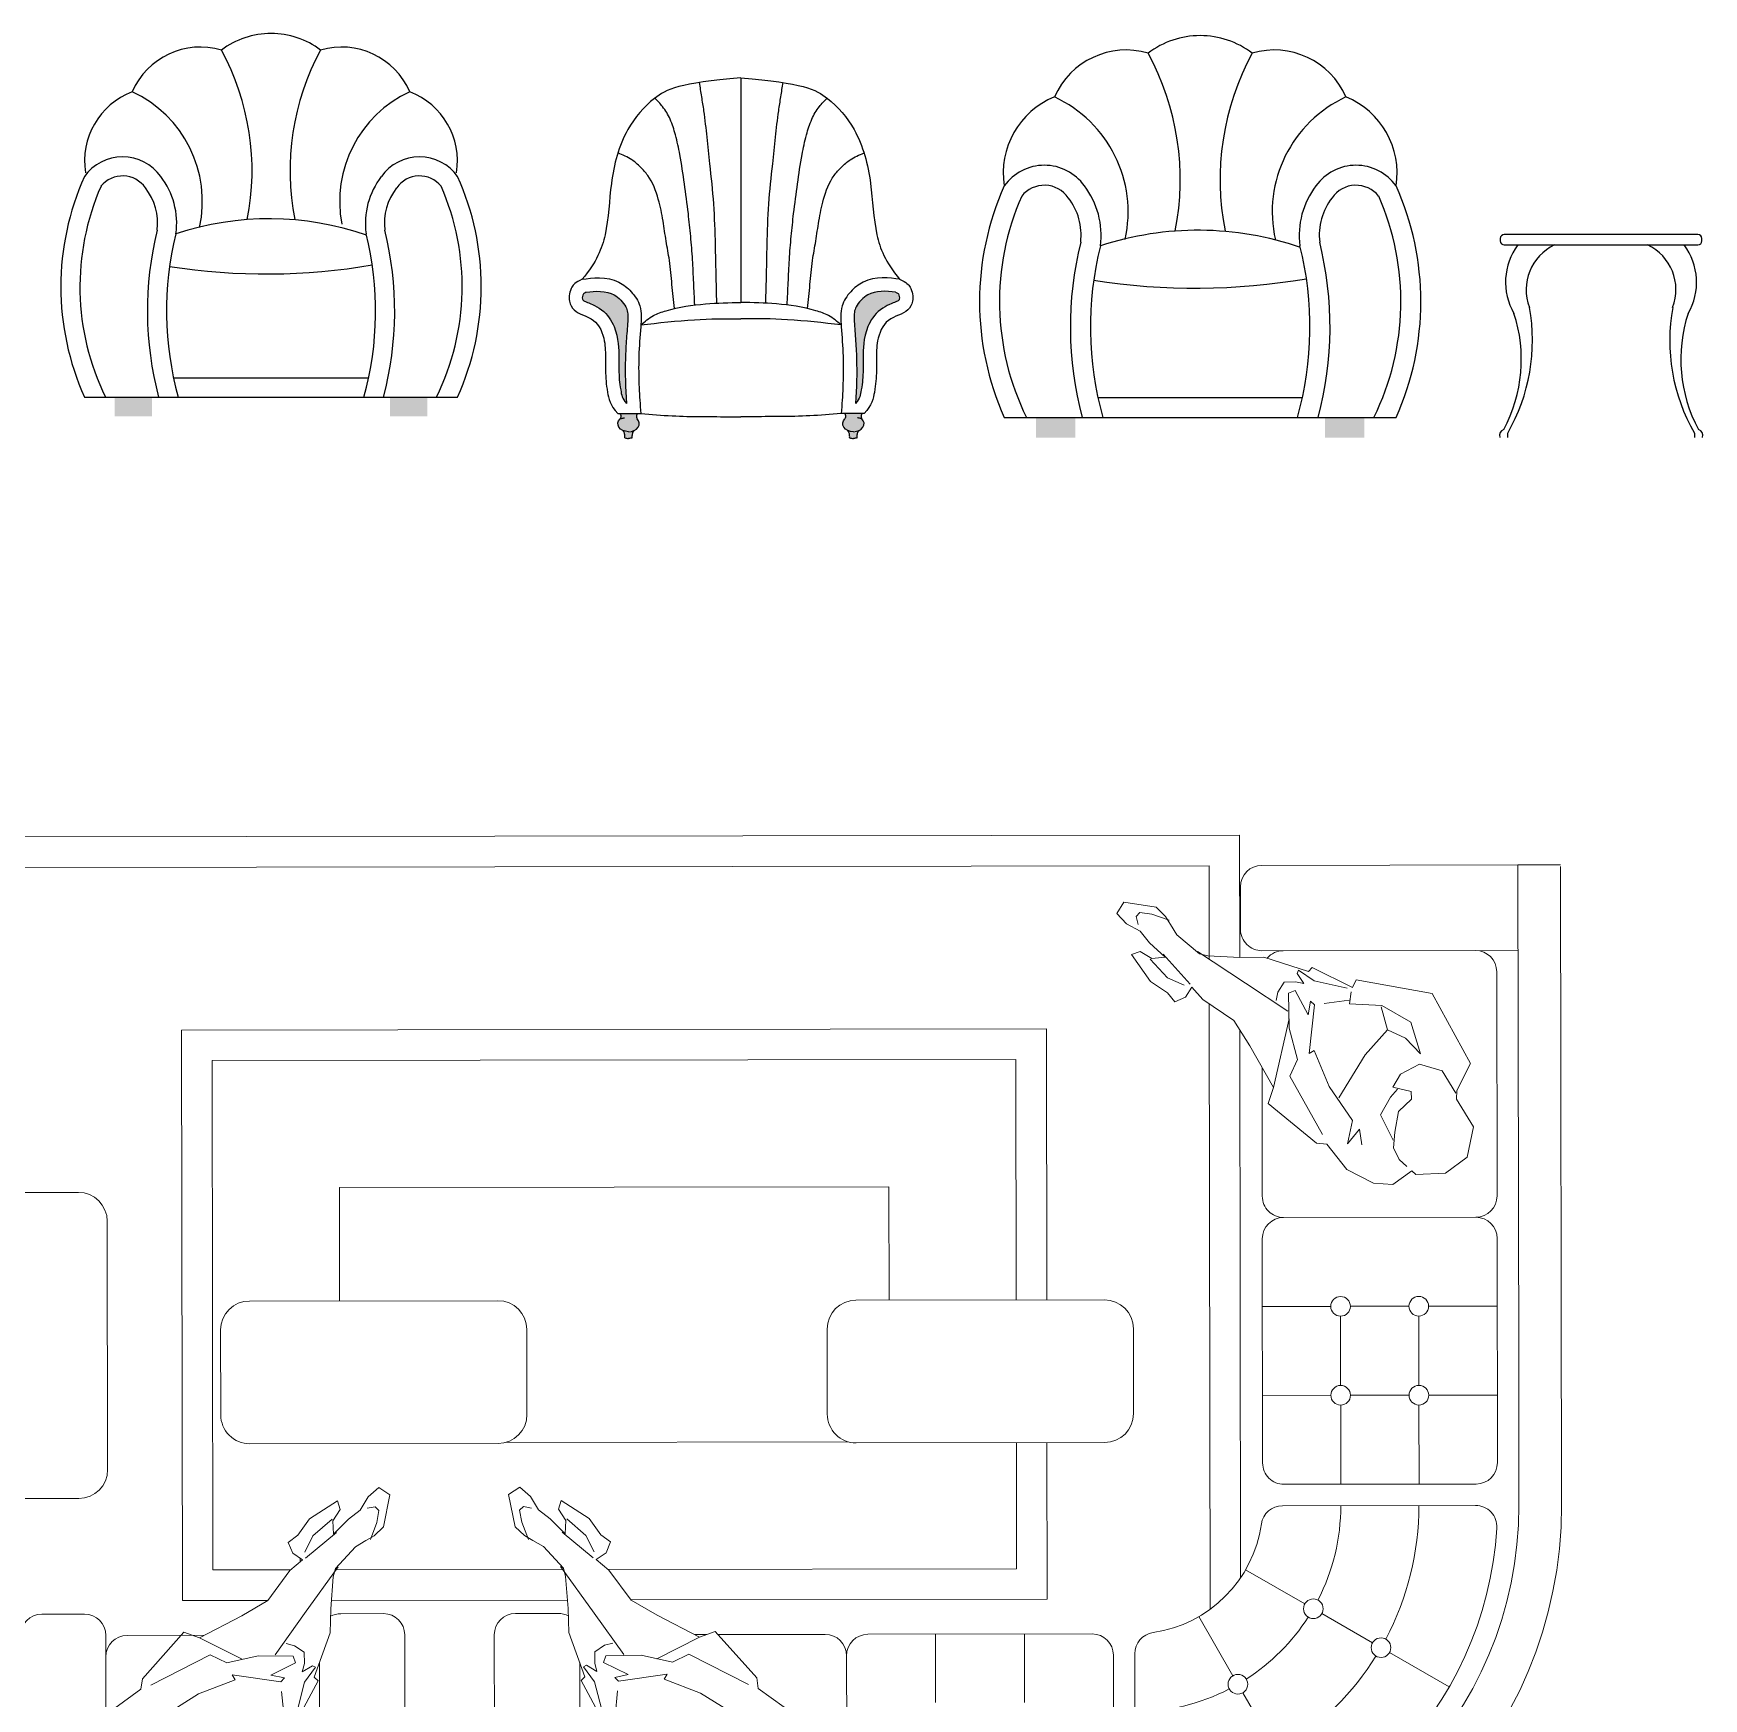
# Model space of a CAD drawing. Header units: millimetres. Extents: x 577 to 2337, y 236 to 943.
# Drawn here: x 751.201 to 754.756, y 702.525 to 706.07 of the extents above; entities that cross this region are included whole.
import ezdxf

# ---------------------------------------------------------------- set-up
doc = ezdxf.new("R2010")
doc.units = ezdxf.units.MM
doc.header["$LTSCALE"] = 0.01
doc.linetypes.add('0', pattern=[0])
doc.layers.add('06-Furn', color=4, linetype='Continuous')

# ---------------------------------------------------------------- blocks, each defined once
blk = doc.blocks.new('XXX')
at = {"layer": '06-Furn', "color": 17, "linetype": '0'}
for p, q in [((761.2232, 630.4752), (761.638, 630.4752)), ((761.0335, 630.4346), (761.8277, 630.4346))]:
    blk.add_line(p, q, dxfattribs=at)
for centre, radius, start, end in [((761.4306, 631.0343), 0.1745, 90, 127.203), ((761.4306, 631.0343), 0.1745, 52.797, 90), ((761.2804, 631.0213), 0.1584, 73.6112, 156.523), ((760.853, 630.9167), 0.5373, 348.8463, 28.5261), ((762.0083, 630.9167), 0.5373, 151.4739, 191.1537), ((761.5808, 631.0213), 0.1584, 23.477, 106.3888), ((761.1922, 630.9366), 0.1585, 111.113, 188.8908), ((761.0275, 630.8511), 0.257, 347.4923, 65.2436), ((761.8337, 630.8511), 0.257, 114.7564, 190.8144), ((761.669, 630.9366), 0.1585, 351.1092, 68.887), ((761.1147, 630.8463), 0.0997, 35.4626, 144.5374), ((761.7466, 630.8463), 0.0997, 35.4626, 144.5374), ((761.5558, 630.6694), 0.5726, 155.7947, 204.2053), ((761.1147, 630.8463), 0.0591, 34.7769, 141.0853), ((761.0662, 630.8044), 0.1636, 352.2784, 37.5845), ((761.795, 630.8044), 0.1636, 142.4155, 187.7216), ((761.7466, 630.8463), 0.0591, 38.9147, 145.2231), ((761.3055, 630.6694), 0.5726, 335.7947, 24.2053), ((761.5558, 630.6694), 0.532, 156.2745, 206.186), ((761.0662, 630.8044), 0.123, 353.2417, 37.9554), ((761.795, 630.8044), 0.123, 142.0446, 186.7583), ((761.3055, 630.6694), 0.532, 333.814, 23.7255), ((761.8833, 630.6179), 0.7159, 166.0962, 194.8304), ((761.8833, 630.6179), 0.6754, 165.8997, 195.7441), ((761.4265, 630.1794), 0.6347, 70.9024, 108.1943), ((760.9779, 630.6179), 0.6754, 344.2559, 14.1003), ((760.9779, 630.6179), 0.7159, 345.1696, 13.9038), ((761.4209, 632.0289), 1.3321, 261.0961, 279.7344)]:
    blk.add_arc(centre, radius, start, end, dxfattribs=at)
for points in [[(761.0978, 630.3934), (761.0976, 630.4347), (761.1773, 630.3934), (761.1774, 630.4347)], [(761.7634, 630.3934), (761.7636, 630.4347), (761.684, 630.3934), (761.6838, 630.4347)]]:
    blk.add_solid(points, dxfattribs=at)
blk = doc.blocks.new('YYY')
at = {"layer": '06-Furn', "linetype": '0'}
h = blk.add_hatch(color=17, dxfattribs=at)
h.dxf.hatch_style = 1
edge = h.paths.add_edge_path()
edge.add_spline(control_points=[(762.7601, 630.6579), (762.7413, 630.6608), (762.7171, 630.6616), (762.6913, 630.6468), (762.6808, 630.6359), (762.6721, 630.619), (762.6713, 630.6121), (762.6721, 630.5879), (762.6736, 630.573), (762.6756, 630.5449), (762.6765, 630.5306), (762.6776, 630.4849), (762.6772, 630.4555), (762.6744, 630.421)], knot_values=[0.007616, 0.007616, 0.007616, 0.007616, 0.130654, 0.130654, 0.203396, 0.203396, 0.261681, 0.261681, 0.319966, 0.319966, 0.37825, 0.37825, 0.504345, 0.504345, 0.504345, 0.504345], degree=3, periodic=0)
edge.add_spline(control_points=[(762.6744, 630.421), (762.6847, 630.4323), (762.685, 630.4386), (762.6883, 630.4586), (762.6892, 630.4648), (762.6909, 630.4844), (762.6909, 630.5007), (762.6909, 630.5363), (762.6908, 630.5595), (762.7063, 630.5973), (762.7145, 630.6105), (762.7412, 630.6306), (762.7537, 630.6342), (762.7694, 630.6415), (762.7669, 630.6401), (762.7684, 630.6458), (762.7678, 630.6514), (762.7662, 630.6545)], knot_values=[0.026772, 0.026772, 0.026772, 0.026772, 0.075044, 0.075044, 0.113924, 0.113924, 0.186731, 0.186731, 0.259538, 0.259538, 0.296581, 0.296581, 0.333624, 0.333624, 0.379174, 0.379174, 0.424725, 0.424725, 0.424725, 0.424725], degree=3, periodic=0)
edge.add_spline(control_points=[(762.7662, 630.6545), (762.7655, 630.655), (762.7635, 630.6562), (762.7601, 630.6579)], knot_values=[0.002248, 0.002248, 0.002248, 0.002248, 0.010761, 0.010761, 0.010761, 0.010761], degree=3, periodic=0)
edge = h.paths.add_edge_path()
edge.add_spline(control_points=[(762.1873, 630.421), (762.1845, 630.4555), (762.1841, 630.4849), (762.1852, 630.5306), (762.1861, 630.5449), (762.1881, 630.573), (762.1896, 630.5879), (762.1904, 630.6121), (762.1896, 630.619), (762.1809, 630.6359), (762.1705, 630.6468), (762.1446, 630.6616), (762.1204, 630.6608), (762.1016, 630.6579)], knot_values=[0.007616, 0.007616, 0.007616, 0.007616, 0.133711, 0.133711, 0.191996, 0.191996, 0.250281, 0.250281, 0.308565, 0.308565, 0.381308, 0.381308, 0.504345, 0.504345, 0.504345, 0.504345], degree=3, periodic=0)
edge.add_spline(control_points=[(762.1016, 630.6579), (762.0982, 630.6562), (762.0963, 630.655), (762.0955, 630.6545)], knot_values=[0.002248, 0.002248, 0.002248, 0.002248, 0.010761, 0.010761, 0.010761, 0.010761], degree=3, periodic=0)
edge.add_spline(control_points=[(762.0955, 630.6545), (762.0939, 630.6514), (762.0923, 630.6458), (762.0948, 630.6404), (762.093, 630.6415), (762.108, 630.6342), (762.1205, 630.6306), (762.1472, 630.6105), (762.1554, 630.5973), (762.1709, 630.5595), (762.1708, 630.5363), (762.1708, 630.5007), (762.1708, 630.4844), (762.1725, 630.4648), (762.1734, 630.4586), (762.1768, 630.4386), (762.1771, 630.4323), (762.1873, 630.421)], knot_values=[0.026772, 0.026772, 0.026772, 0.026772, 0.072323, 0.072323, 0.117873, 0.117873, 0.154917, 0.154917, 0.19196, 0.19196, 0.264766, 0.264766, 0.337573, 0.337573, 0.376454, 0.376454, 0.424725, 0.424725, 0.424725, 0.424725], degree=3, periodic=0)
edge = h.paths.add_edge_path()
edge.add_ellipse((762.6696, 630.3779), major_axis=(-0.0233, 0), ratio=0.728467, start_angle=451.1659, end_angle=577.3066)
edge.add_spline(control_points=[(762.6881, 630.3882), (762.687, 630.3906), (762.6858, 630.3945), (762.6875, 630.3981), (762.6884, 630.3995)], knot_values=[0.027215, 0.027215, 0.027215, 0.027215, 0.070579, 0.099028, 0.099028, 0.099028, 0.099028], degree=3, periodic=0)
edge.add_line((762.6884, 630.3995), (762.6515, 630.3995))
edge.add_spline(control_points=[(762.6516, 630.3994), (762.6525, 630.398), (762.6542, 630.3944), (762.653, 630.3905), (762.6519, 630.3881)], knot_values=[0.027215, 0.027215, 0.027215, 0.027215, 0.055664, 0.099028, 0.099028, 0.099028, 0.099028], degree=3, periodic=0)
edge.add_ellipse((762.6705, 630.3779), major_axis=(0.0233, 0.0001), ratio=0.728467, start_angle=-217.3066, end_angle=-91.1659)
edge = h.paths.add_edge_path()
edge.add_ellipse((762.6705, 630.3779), major_axis=(0.0233, 0.0001), ratio=0.728467, start_angle=-121.5311, end_angle=-91.1659, ccw=False)
edge.add_spline(control_points=[(762.6584, 630.3634), (762.6607, 630.3599), (762.6622, 630.355), (762.6623, 630.3507), (762.6622, 630.348)], knot_values=[0, 0, 0, 0, 0.03446, 0.090124, 0.090124, 0.090124, 0.090124], degree=3, periodic=0)
edge.add_spline(control_points=[(762.6622, 630.348), (762.6648, 630.3471), (762.6674, 630.3463), (762.6701, 630.3463), (762.6701, 630.3463)], knot_values=[0, 0, 0, 0, 0.018372, 0.01886, 0.01886, 0.01886, 0.01886], degree=3, periodic=0)
edge.add_spline(control_points=[(762.6701, 630.3463), (762.6702, 630.3463), (762.6728, 630.3463), (762.6755, 630.3472), (762.678, 630.348)], knot_values=[0, 0, 0, 0, 0.000488, 0.01886, 0.01886, 0.01886, 0.01886], degree=3, periodic=0)
edge.add_spline(control_points=[(762.678, 630.348), (762.6779, 630.3507), (762.678, 630.355), (762.6795, 630.3599), (762.6818, 630.3635)], knot_values=[0, 0, 0, 0, 0.055664, 0.090124, 0.090124, 0.090124, 0.090124], degree=3, periodic=0)
edge.add_ellipse((762.6696, 630.3779), major_axis=(-0.0233, 0), ratio=0.728467, start_angle=451.1659, end_angle=481.5311, ccw=False)
edge = h.paths.add_edge_path()
edge.add_ellipse((762.1912, 630.3779), major_axis=(-0.0233, 0.0001), ratio=0.728467, start_angle=451.1659, end_angle=577.3066)
edge.add_spline(control_points=[(762.2098, 630.3881), (762.2087, 630.3905), (762.2075, 630.3944), (762.2092, 630.398), (762.2101, 630.3994)], knot_values=[0.027215, 0.027215, 0.027215, 0.027215, 0.070579, 0.099028, 0.099028, 0.099028, 0.099028], degree=3, periodic=0)
edge.add_line((762.2102, 630.3995), (762.1733, 630.3995))
edge.add_spline(control_points=[(762.1733, 630.3995), (762.1742, 630.3981), (762.1759, 630.3945), (762.1747, 630.3906), (762.1736, 630.3882)], knot_values=[0.027215, 0.027215, 0.027215, 0.027215, 0.055664, 0.099028, 0.099028, 0.099028, 0.099028], degree=3, periodic=0)
edge.add_ellipse((762.1921, 630.3779), major_axis=(0.0233, 0), ratio=0.728467, start_angle=-217.3066, end_angle=-91.1659)
edge = h.paths.add_edge_path()
edge.add_ellipse((762.1921, 630.3779), major_axis=(0.0233, 0), ratio=0.728467, start_angle=-121.5311, end_angle=-91.1659, ccw=False)
edge.add_spline(control_points=[(762.1799, 630.3635), (762.1823, 630.3599), (762.1837, 630.355), (762.1838, 630.3507), (762.1837, 630.348)], knot_values=[0, 0, 0, 0, 0.03446, 0.090124, 0.090124, 0.090124, 0.090124], degree=3, periodic=0)
edge.add_spline(control_points=[(762.1837, 630.348), (762.1862, 630.3472), (762.1889, 630.3463), (762.1915, 630.3463), (762.1916, 630.3463)], knot_values=[0, 0, 0, 0, 0.018372, 0.01886, 0.01886, 0.01886, 0.01886], degree=3, periodic=0)
edge.add_spline(control_points=[(762.1916, 630.3463), (762.1916, 630.3463), (762.1943, 630.3463), (762.1969, 630.3471), (762.1995, 630.348)], knot_values=[0, 0, 0, 0, 0.000488, 0.01886, 0.01886, 0.01886, 0.01886], degree=3, periodic=0)
edge.add_spline(control_points=[(762.1995, 630.348), (762.1994, 630.3507), (762.1995, 630.355), (762.201, 630.3599), (762.2033, 630.3634)], knot_values=[0, 0, 0, 0, 0.055664, 0.090124, 0.090124, 0.090124, 0.090124], degree=3, periodic=0)
edge.add_ellipse((762.1912, 630.3779), major_axis=(-0.0233, 0.0001), ratio=0.728467, start_angle=451.1659, end_angle=481.5311, ccw=False)
at = {"layer": '06-Furn', "color": 17, "linetype": '0'}
for p, q in [((762.4309, 631.1141), (762.4309, 630.636)), ((762.1686, 630.3995), (762.2179, 630.3995)), ((762.6932, 630.3995), (762.6438, 630.3995))]:
    blk.add_line(p, q, dxfattribs=at)
at = {"layer": '06-Furn', "color": 17, "linetype": '0', "extrusion": (0, 0, -1)}
for centre, major_axis in [((762.1921, 630.3779), (0.0233, 0)), ((762.6705, 630.3779), (0.0233, 0.0001))]:
    blk.add_ellipse(centre, major_axis=major_axis, ratio=0.728467, start_param=7.87433, end_param=10.075901, dxfattribs=at)
at = {"layer": '06-Furn', "color": 17, "linetype": '0'}
for centre, major_axis in [((762.1912, 630.3779), (-0.0233, 0.0001)), ((762.6696, 630.3779), (-0.0233, 0))]:
    blk.add_ellipse(centre, major_axis=major_axis, ratio=0.728467, start_param=7.87433, end_param=10.075901, dxfattribs=at)
for points, knots in [([(762.4309, 631.1141), (762.2993, 631.1031), (762.2457, 631.0776), (762.1785, 630.9992), (762.1513, 630.8951), (762.1487, 630.7857), (762.1239, 630.7226), (762.0932, 630.6853)], [0.0798408, 0.0798408, 0.0798408, 0.0798408, 0.2226973, 0.3546748, 0.530096, 0.6856933, 0.8118665, 0.8118665, 0.8118665, 0.8118665]), ([(762.342, 631.1042), (762.3435, 631.0941), (762.3466, 631.074), (762.3529, 631.0353), (762.3582, 630.9876), (762.365, 630.9215), (762.3735, 630.8451), (762.3758, 630.7671), (762.3771, 630.6967), (762.3782, 630.6556), (762.3788, 630.6346)], [0, 0, 0, 0, 0.0426139, 0.0852277, 0.1644016, 0.2438416, 0.363594, 0.4863564, 0.5706596, 0.6587899, 0.6587899, 0.6587899, 0.6587899]), ([(762.4309, 631.1141), (762.5624, 631.1031), (762.616, 631.0776), (762.6832, 630.9992), (762.7104, 630.8951), (762.713, 630.7857), (762.7378, 630.7226), (762.7685, 630.6853)], [0.0798408, 0.0798408, 0.0798408, 0.0798408, 0.2226973, 0.3546748, 0.530096, 0.6856933, 0.8118665, 0.8118665, 0.8118665, 0.8118665]), ([(762.5197, 631.1042), (762.5182, 631.0941), (762.5151, 631.074), (762.5088, 631.0353), (762.5035, 630.9876), (762.4967, 630.9215), (762.4882, 630.8451), (762.4859, 630.7671), (762.4846, 630.6967), (762.4835, 630.6556), (762.4829, 630.6346)], [0, 0, 0, 0, 0.0426139, 0.0852277, 0.1644016, 0.2438416, 0.363594, 0.4863564, 0.5706596, 0.6587899, 0.6587899, 0.6587899, 0.6587899]), ([(762.3325, 630.6306), (762.3317, 630.6464), (762.3301, 630.6786), (762.3283, 630.7274), (762.324, 630.7765), (762.3186, 630.8305), (762.3103, 630.8884), (762.3028, 630.9445), (762.2926, 630.9904), (762.2817, 631.0253), (762.2663, 631.052), (762.2532, 631.0652), (762.2472, 631.0707)], [0.0024881, 0.0024881, 0.0024881, 0.0024881, 0.0687366, 0.1374732, 0.2073768, 0.2751365, 0.3648234, 0.4524449, 0.5122934, 0.5614939, 0.6056301, 0.6395436, 0.6395436, 0.6395436, 0.6395436]), ([(762.5292, 630.6306), (762.53, 630.6464), (762.5316, 630.6786), (762.5334, 630.7274), (762.5378, 630.7765), (762.5431, 630.8305), (762.5514, 630.8884), (762.5589, 630.9445), (762.5691, 630.9904), (762.58, 631.0253), (762.5954, 631.052), (762.6085, 631.0652), (762.6145, 631.0707)], [0.0024881, 0.0024881, 0.0024881, 0.0024881, 0.0687366, 0.1374732, 0.2073768, 0.2751365, 0.3648234, 0.4524449, 0.5122934, 0.5614939, 0.6056301, 0.6395436, 0.6395436, 0.6395436, 0.6395436]), ([(762.2894, 630.6231), (762.2875, 630.6402), (762.2837, 630.6744), (762.2798, 630.7225), (762.271, 630.7671), (762.2655, 630.8109), (762.2554, 630.8582), (762.2406, 630.8991), (762.217, 630.9245), (762.1969, 630.9428), (762.1792, 630.9501), (762.1689, 630.9542)], [0, 0, 0, 0, 0.0720284, 0.1440568, 0.2022485, 0.2624406, 0.3286705, 0.4059768, 0.4392267, 0.4732012, 0.5189235, 0.5189235, 0.5189235, 0.5189235]), ([(762.5723, 630.6231), (762.5742, 630.6402), (762.578, 630.6744), (762.5819, 630.7225), (762.5907, 630.7671), (762.5963, 630.8109), (762.6063, 630.8582), (762.6211, 630.8991), (762.6447, 630.9245), (762.6648, 630.9428), (762.6825, 630.9501), (762.6928, 630.9542)], [0, 0, 0, 0, 0.0720284, 0.1440568, 0.2022485, 0.2624406, 0.3286705, 0.4059768, 0.4392267, 0.4732012, 0.5189235, 0.5189235, 0.5189235, 0.5189235]), ([(762.0932, 630.6853), (762.078, 630.6786), (762.0671, 630.6665), (762.0627, 630.6411), (762.0764, 630.6122), (762.1242, 630.6037), (762.1424, 630.5561), (762.1424, 630.5111), (762.1424, 630.4739), (762.1467, 630.4445), (762.1519, 630.4169), (762.1686, 630.3995)], [0, 0, 0, 0, 0.0252601, 0.0679953, 0.0977754, 0.1547573, 0.2171016, 0.2678742, 0.3384995, 0.3769297, 0.4273064, 0.4273064, 0.4273064, 0.4273064]), ([(762.0932, 630.6853), (762.1137, 630.6889), (762.1567, 630.6932), (762.1992, 630.6596), (762.2206, 630.6267), (762.2171, 630.5775), (762.2124, 630.5205), (762.2134, 630.4603), (762.2158, 630.4195), (762.2179, 630.3995)], [0, 0, 0, 0, 0.1243099, 0.1706152, 0.2199852, 0.2821241, 0.3697751, 0.4625889, 0.5332447, 0.5332447, 0.5332447, 0.5332447]), ([(762.7685, 630.6853), (762.7481, 630.6889), (762.705, 630.6932), (762.6625, 630.6596), (762.6412, 630.6267), (762.6446, 630.5775), (762.6494, 630.5205), (762.6483, 630.4603), (762.6459, 630.4195), (762.6438, 630.3995)], [0, 0, 0, 0, 0.1243099, 0.1706152, 0.2199852, 0.2821241, 0.3697751, 0.4625889, 0.5332447, 0.5332447, 0.5332447, 0.5332447]), ([(762.7685, 630.6853), (762.7837, 630.6786), (762.7947, 630.6665), (762.799, 630.6411), (762.7853, 630.6122), (762.7375, 630.6037), (762.7193, 630.5561), (762.7193, 630.5111), (762.7193, 630.4739), (762.715, 630.4445), (762.7098, 630.4169), (762.6932, 630.3995)], [0, 0, 0, 0, 0.0252601, 0.0679953, 0.0977754, 0.1547573, 0.2171016, 0.2678742, 0.3384995, 0.3769297, 0.4273064, 0.4273064, 0.4273064, 0.4273064]), ([(762.0955, 630.6545), (762.0939, 630.6514), (762.0923, 630.6458), (762.0948, 630.6404), (762.093, 630.6415), (762.108, 630.6342), (762.1205, 630.6306), (762.1472, 630.6105), (762.1554, 630.5973), (762.1709, 630.5595), (762.1708, 630.5363), (762.1708, 630.5007), (762.1708, 630.4844), (762.1725, 630.4648), (762.1734, 630.4586), (762.1768, 630.4386), (762.1771, 630.4323), (762.1873, 630.421)], [0.0267723, 0.0267723, 0.0267723, 0.0267723, 0.0723229, 0.0723229, 0.1178735, 0.1178735, 0.1549166, 0.1549166, 0.1919598, 0.1919598, 0.2647663, 0.2647663, 0.3375729, 0.3375729, 0.3764536, 0.3764536, 0.4247251, 0.4247251, 0.4247251, 0.4247251]), ([(762.1016, 630.6579), (762.1204, 630.6608), (762.1446, 630.6616), (762.1705, 630.6468), (762.1809, 630.6359), (762.1896, 630.619), (762.1904, 630.6121), (762.1896, 630.5879), (762.1881, 630.573), (762.1861, 630.5449), (762.1852, 630.5306), (762.1841, 630.4849), (762.1845, 630.4555), (762.1873, 630.421)], [0.0076163, 0.0076163, 0.0076163, 0.0076163, 0.1306537, 0.1306537, 0.2033962, 0.2033962, 0.261681, 0.261681, 0.3199657, 0.3199657, 0.3782505, 0.3782505, 0.5043453, 0.5043453, 0.5043453, 0.5043453]), ([(762.7601, 630.6579), (762.7413, 630.6608), (762.7171, 630.6616), (762.6913, 630.6468), (762.6808, 630.6359), (762.6721, 630.619), (762.6713, 630.6121), (762.6721, 630.5879), (762.6736, 630.573), (762.6756, 630.5449), (762.6765, 630.5306), (762.6776, 630.4849), (762.6772, 630.4555), (762.6744, 630.421)], [0.0076163, 0.0076163, 0.0076163, 0.0076163, 0.1306537, 0.1306537, 0.2033962, 0.2033962, 0.261681, 0.261681, 0.3199657, 0.3199657, 0.3782505, 0.3782505, 0.5043453, 0.5043453, 0.5043453, 0.5043453]), ([(762.7662, 630.6545), (762.7678, 630.6514), (762.7684, 630.6458), (762.7669, 630.6401), (762.7694, 630.6415), (762.7537, 630.6342), (762.7412, 630.6306), (762.7145, 630.6105), (762.7063, 630.5973), (762.6908, 630.5595), (762.6909, 630.5363), (762.6909, 630.5007), (762.6909, 630.4844), (762.6892, 630.4648), (762.6883, 630.4586), (762.685, 630.4386), (762.6847, 630.4323), (762.6744, 630.421)], [0.0267723, 0.0267723, 0.0267723, 0.0267723, 0.0723229, 0.0723229, 0.1178735, 0.1178735, 0.1549166, 0.1549166, 0.1919598, 0.1919598, 0.2647663, 0.2647663, 0.3375729, 0.3375729, 0.3764536, 0.3764536, 0.4247251, 0.4247251, 0.4247251, 0.4247251]), ([(762.2178, 630.5882), (762.2263, 630.5955), (762.2422, 630.6092), (762.2894, 630.6249), (762.3521, 630.6344), (762.4057, 630.6357), (762.4309, 630.636)], [0, 0, 0, 0, 0.0464978, 0.0868568, 0.2059613, 0.3114103, 0.3114103, 0.3114103, 0.3114103]), ([(762.6439, 630.5882), (762.6354, 630.5955), (762.6195, 630.6092), (762.5723, 630.6249), (762.5096, 630.6344), (762.456, 630.6357), (762.4309, 630.636)], [0, 0, 0, 0, 0.0464978, 0.0868568, 0.2059613, 0.3114103, 0.3114103, 0.3114103, 0.3114103]), ([(762.2178, 630.5882), (762.2558, 630.5926), (762.3267, 630.6007), (762.3978, 630.6017), (762.4309, 630.6014)], [0, 0, 0, 0, 0.1602442, 0.2985379, 0.2985379, 0.2985379, 0.2985379]), ([(762.6439, 630.5882), (762.6059, 630.5926), (762.535, 630.6007), (762.4639, 630.6017), (762.4309, 630.6014)], [0, 0, 0, 0, 0.1602442, 0.2985379, 0.2985379, 0.2985379, 0.2985379]), ([(762.1733, 630.3995), (762.1742, 630.3981), (762.1759, 630.3945), (762.1747, 630.3906), (762.1736, 630.3882)], [0.02721501, 0.02721501, 0.02721501, 0.02721501, 0.05566394, 0.09902801, 0.09902801, 0.09902801, 0.09902801]), ([(762.2101, 630.3994), (762.2092, 630.398), (762.2075, 630.3944), (762.2087, 630.3905), (762.2098, 630.3881)], [0.02721501, 0.02721501, 0.02721501, 0.02721501, 0.05566394, 0.09902801, 0.09902801, 0.09902801, 0.09902801]), ([(762.2179, 630.3995), (762.24, 630.3976), (762.3043, 630.3923), (762.3754, 630.3931), (762.4243, 630.3927), (762.4309, 630.3927)], [0, 0, 0, 0, 0.0930229, 0.2703234, 0.297738, 0.297738, 0.297738, 0.297738]), ([(762.6438, 630.3995), (762.6217, 630.3976), (762.5574, 630.3923), (762.4863, 630.3931), (762.4374, 630.3927), (762.4309, 630.3927)], [0, 0, 0, 0, 0.0930229, 0.2703234, 0.297738, 0.297738, 0.297738, 0.297738]), ([(762.6516, 630.3994), (762.6525, 630.398), (762.6542, 630.3944), (762.653, 630.3905), (762.6519, 630.3881)], [0.02721501, 0.02721501, 0.02721501, 0.02721501, 0.05566394, 0.09902801, 0.09902801, 0.09902801, 0.09902801]), ([(762.6884, 630.3995), (762.6875, 630.3981), (762.6858, 630.3945), (762.687, 630.3906), (762.6881, 630.3882)], [0.02721501, 0.02721501, 0.02721501, 0.02721501, 0.05566394, 0.09902801, 0.09902801, 0.09902801, 0.09902801]), ([(762.1837, 630.348), (762.1838, 630.3507), (762.1837, 630.355), (762.1823, 630.3599), (762.1799, 630.3635)], [0, 0, 0, 0, 0.05566394, 0.09012418, 0.09012418, 0.09012418, 0.09012418]), ([(762.1995, 630.348), (762.1994, 630.3507), (762.1995, 630.355), (762.201, 630.3599), (762.2033, 630.3634)], [0, 0, 0, 0, 0.05566394, 0.09012418, 0.09012418, 0.09012418, 0.09012418]), ([(762.6622, 630.348), (762.6623, 630.3507), (762.6622, 630.355), (762.6607, 630.3599), (762.6584, 630.3634)], [0, 0, 0, 0, 0.05566394, 0.09012418, 0.09012418, 0.09012418, 0.09012418]), ([(762.678, 630.348), (762.6779, 630.3507), (762.678, 630.355), (762.6795, 630.3599), (762.6818, 630.3635)], [0, 0, 0, 0, 0.05566394, 0.09012418, 0.09012418, 0.09012418, 0.09012418]), ([(762.1837, 630.348), (762.1862, 630.3472), (762.1889, 630.3463), (762.1915, 630.3463), (762.1916, 630.3463)], [0, 0, 0, 0, 0.01837188, 0.01886011, 0.01886011, 0.01886011, 0.01886011]), ([(762.1995, 630.348), (762.1969, 630.3471), (762.1943, 630.3463), (762.1916, 630.3463), (762.1916, 630.3463)], [0, 0, 0, 0, 0.01837188, 0.01886011, 0.01886011, 0.01886011, 0.01886011]), ([(762.6622, 630.348), (762.6648, 630.3471), (762.6674, 630.3463), (762.6701, 630.3463), (762.6701, 630.3463)], [0, 0, 0, 0, 0.01837188, 0.01886011, 0.01886011, 0.01886011, 0.01886011]), ([(762.678, 630.348), (762.6755, 630.3472), (762.6728, 630.3463), (762.6702, 630.3463), (762.6701, 630.3463)], [0, 0, 0, 0, 0.01837188, 0.01886011, 0.01886011, 0.01886011, 0.01886011])]:
    blk.add_open_spline(points, degree=3, knots=knots, dxfattribs=at)
for points in [[(762.1016, 630.6579), (762.0982, 630.6562), (762.0963, 630.655), (762.0955, 630.6545)], [(762.7601, 630.6579), (762.7635, 630.6562), (762.7655, 630.655), (762.7662, 630.6545)]]:
    blk.add_open_spline(points, degree=3, dxfattribs=at)
for points in [[(762.1736, 630.3882), (762.18, 630.39), (762.1829, 630.3905)], [(762.6881, 630.3882), (762.6817, 630.39), (762.6788, 630.3905)]]:
    blk.add_spline(points, degree=3, dxfattribs=at)
blk = doc.blocks.new('ZZZ')
at = {"layer": '06-Furn', "color": 17}
for p, q in [((764.4675, 630.7806), (764.0556, 630.7806)), ((764.047, 630.7721), (764.047, 630.7669)), ((764.0556, 630.7584), (764.4675, 630.7584)), ((764.476, 630.7669), (764.476, 630.7721)), ((763.1905, 630.4339), (763.626, 630.4339)), ((762.9913, 630.3913), (763.8251, 630.3913)), ((764.0627, 630.3581), (764.0627, 630.3487)), ((764.4603, 630.3581), (764.4603, 630.3487))]:
    blk.add_line(p, q, dxfattribs=at)
for centre, radius, start, end in [((763.2506, 631.0072), 0.1663, 73.6112, 156.523), ((763.4082, 631.0208), 0.1832, 90, 127.203), ((763.4082, 631.0208), 0.1832, 52.797, 90), ((763.5659, 631.0072), 0.1663, 23.477, 106.3888), ((762.8018, 630.8973), 0.5641, 348.8463, 28.5261), ((764.0147, 630.8973), 0.5641, 151.4739, 191.1537), ((763.1634, 630.9119), 0.1743, 112.0349, 189.1351), ((762.9851, 630.8285), 0.2698, 347.4923, 65.2436), ((763.8314, 630.8285), 0.2698, 114.7564, 192.7147), ((763.653, 630.9119), 0.1743, 350.8649, 67.9651), ((763.0766, 630.8235), 0.1046, 35.4626, 144.5374), ((763.7399, 630.8235), 0.1046, 35.4626, 144.5374), ((763.5396, 630.6377), 0.6011, 155.7947, 204.2053), ((763.5396, 630.6377), 0.5585, 156.2745, 206.186), ((763.0766, 630.8235), 0.062, 34.7769, 141.0853), ((763.0257, 630.7794), 0.1291, 353.2417, 37.9554), ((763.0257, 630.7794), 0.1717, 352.2784, 37.5845), ((763.7908, 630.7794), 0.1717, 142.4155, 187.7216), ((763.7908, 630.7794), 0.1291, 142.0446, 186.7583), ((763.7399, 630.8235), 0.062, 38.9147, 145.2231), ((763.2769, 630.6377), 0.5585, 333.814, 23.7255), ((763.2769, 630.6377), 0.6011, 335.7947, 24.2053), ((763.4039, 630.1233), 0.6664, 70.9024, 108.1943), ((764.0556, 630.7721), 0.00852, 90, 180), ((764.4675, 630.7721), 0.00852, 360, 90), ((763.8835, 630.5836), 0.7516, 166.0962, 194.8304), ((763.8835, 630.5836), 0.709, 165.8997, 195.7441), ((762.933, 630.5836), 0.709, 344.2559, 14.1003), ((762.933, 630.5836), 0.7516, 345.1696, 13.9038), ((764.0556, 630.7669), 0.00852, 180, 270), ((764.19, 630.6792), 0.1318, 143.0678, 210.2317), ((764.2073, 630.6632), 0.1052, 115.165, 201.0087), ((764.3157, 630.6632), 0.1052, 338.9913, 64.835), ((764.333, 630.6792), 0.1318, 329.7683, 36.9322), ((764.4675, 630.7669), 0.00852, 270, 0), ((763.398, 632.065), 1.3985, 261.0961, 279.7344), ((763.7768, 630.5149), 0.315, 331.7282, 18.1168), ((763.721, 630.5551), 0.3945, 330.0403, 10.2765), ((764.8021, 630.5551), 0.3945, 169.7235, 209.9597), ((764.7462, 630.5149), 0.315, 161.8832, 208.2718), ((764.0585, 630.3529), 0.0135, 108.4349, 198.4349), ((764.4646, 630.3529), 0.0135, 341.5651, 71.5651)]:
    blk.add_arc(centre, radius, start, end, dxfattribs=at)
for points in [[(763.0589, 630.348), (763.0586, 630.3913), (763.1423, 630.348), (763.1424, 630.3913)], [(763.7576, 630.348), (763.7578, 630.3913), (763.6742, 630.348), (763.674, 630.3913)]]:
    blk.add_solid(points, dxfattribs=at)
blk = doc.blocks.new('yu')
at = {"layer": '06-Furn', "color": 243, "lineweight": 18}
for p, q in [((743.5614, 597.3435), (746.2254, 597.3473)), ((746.2254, 597.3473), (746.2258, 597.0872)), ((743.6265, 597.2786), (746.1605, 597.2822)), ((746.1605, 597.2822), (746.1608, 597.0834)), ((746.1609, 596.9885), (746.1627, 595.6992)), ((743.9737, 596.9324), (745.8143, 596.9349)), ((743.9754, 595.7179), (743.9737, 596.9324)), ((745.8143, 596.9349), (745.8151, 596.3579)), ((746.226, 596.9326), (746.2277, 595.7664)), ((744.0388, 596.8674), (745.7494, 596.8698)), ((744.0403, 595.783), (744.0388, 596.8674)), ((745.7494, 596.8698), (745.7501, 596.3578)), ((744.3098, 596.5972), (745.4792, 596.5989)), ((744.3101, 596.3558), (744.3098, 596.5972)), ((745.4792, 596.5989), (745.4795, 596.3574)), ((745.3941, 596.0555), (744.6627, 596.0544)), ((745.7505, 596.054), (745.7509, 595.7854)), ((745.8155, 596.0541), (745.816, 595.7205)), ((744.2058, 595.7832), (744.0403, 595.783)), ((744.7869, 595.784), (744.3005, 595.7833)), ((745.7509, 595.7854), (744.8816, 595.7842)), ((744.1574, 595.7181), (743.9754, 595.7179)), ((744.7951, 595.719), (744.2925, 595.7183)), ((745.816, 595.7205), (744.9301, 595.7192))]:
    blk.add_line(p, q, dxfattribs=at)
at = {"layer": '06-Furn', "color": 17, "lineweight": 18}
for p, q in [((746.2727, 597.2831), (746.818, 597.2839)), ((746.818, 597.2839), (746.9089, 597.284)), ((746.8196, 596.2102), (746.818, 597.2839)), ((746.9108, 595.9208), (746.9089, 597.2807)), ((746.2274, 597.2376), (746.2275, 597.1467)), ((746.273, 597.1014), (746.8183, 597.1021)), ((746.7729, 597.0566), (746.7736, 596.5795)), ((746.2733, 596.853), (746.2737, 596.5788)), ((743.573, 596.5865), (743.7539, 596.5868)), ((743.8155, 596.5254), (743.8162, 595.9966)), ((746.3192, 596.5334), (746.7282, 596.534)), ((746.2739, 596.4879), (746.2745, 596.0108)), ((746.7737, 596.4886), (746.7744, 596.0115)), ((744.1182, 596.3555), (744.647, 596.3563)), ((745.409, 596.3573), (745.9378, 596.3581)), ((746.4195, 596.3442), (746.2741, 596.344)), ((746.5861, 596.3444), (746.4613, 596.3443)), ((746.7739, 596.3447), (746.6279, 596.3445)), ((746.4404, 596.3233), (746.4406, 596.1758)), ((746.607, 596.3236), (746.6072, 596.176)), ((744.0571, 596.1131), (744.0568, 596.294)), ((744.7085, 596.2949), (744.7088, 596.114)), ((745.3479, 596.1149), (745.3477, 596.2958)), ((745.9994, 596.2967), (745.9996, 596.1158)), ((746.8196, 596.2102), (746.82, 595.9206)), ((746.4197, 596.1549), (746.2743, 596.1547)), ((746.4407, 596.134), (746.4409, 595.9655)), ((746.5863, 596.1551), (746.4615, 596.1549)), ((746.6073, 596.1342), (746.6075, 595.9658)), ((746.7742, 596.1554), (746.6281, 596.1551)), ((744.6474, 596.0525), (744.1186, 596.0517)), ((745.9382, 596.0543), (745.4094, 596.0535)), ((746.729, 595.9659), (746.32, 595.9654)), ((743.7548, 595.9351), (743.574, 595.9348)), ((746.7277, 595.9205), (746.3168, 595.9199)), ((746.2383, 595.7835), (746.3643, 595.711)), ((743.7669, 595.6891), (743.676, 595.689)), ((744.4031, 595.69), (744.3122, 595.6899)), ((744.7754, 595.6906), (744.6845, 595.6904)), ((746.1387, 595.6836), (746.2115, 595.5577)), ((746.4006, 595.6901), (746.5085, 595.628)), ((743.8127, 595.4542), (743.8124, 595.6438)), ((744.0226, 595.6441), (743.8579, 595.6438)), ((744.4494, 595.0994), (744.4486, 595.6447)), ((744.6399, 595.0996), (744.6391, 595.6449)), ((745.3435, 595.6459), (745.1156, 595.6456)), ((745.9115, 595.6467), (745.4344, 595.646)), ((745.5785, 595.5008), (745.5783, 595.6462)), ((745.7678, 595.5011), (745.7676, 595.6465)), ((745.389, 595.6005), (745.3896, 595.1916)), ((745.957, 595.6013), (745.9576, 595.1924)), ((746.0024, 595.6047), (746.003, 595.1938)), ((746.5447, 595.6072), (746.6716, 595.5342)), ((744.2676, 595.0991), (744.2669, 595.5854)), ((744.821, 595.5862), (744.8215, 595.1908)), ((746.2325, 595.5216), (746.2949, 595.4138))]:
    blk.add_line(p, q, dxfattribs=at)
at = {"layer": '06-Furn', "color": 8, "lineweight": 18}
for p, q in [((745.979, 597.2049), (745.9642, 597.1804)), ((746.0479, 597.1937), (745.979, 597.2049)), ((746.0675, 597.1743), (746.0479, 597.1937)), ((745.9642, 597.1804), (745.9846, 597.1587)), ((745.9846, 597.1587), (746.0136, 597.1428)), ((746.0054, 597.1744), (746.013, 597.1827)), ((746.0094, 597.1571), (746.0054, 597.1744)), ((746.013, 597.1827), (746.0387, 597.1791)), ((746.0387, 597.1791), (746.0758, 597.1665)), ((746.0783, 597.1569), (746.0675, 597.1743)), ((746.092, 597.1352), (746.0783, 597.1569)), ((746.0136, 597.1428), (746.0338, 597.1183)), ((746.0338, 597.1183), (746.067, 597.0879)), ((746.14, 597.0944), (746.092, 597.1352)), ((746.014, 597.0998), (745.9955, 597.0934)), ((745.9955, 597.0934), (746.036, 597.0355)), ((746.0385, 597.085), (746.014, 597.0998)), ((746.0718, 597.0437), (746.035, 597.0834)), ((746.067, 597.0879), (746.0385, 597.085)), ((746.1202, 597.0299), (746.0632, 597.0942)), ((746.2379, 597.0321), (746.1357, 597.1)), ((746.1576, 597.0905), (746.14, 597.0944)), ((746.2262, 597.0872), (746.1576, 597.0905)), ((746.3724, 597.0573), (746.2771, 597.0879)), ((746.3483, 597.0531), (746.3512, 597.0596)), ((746.362, 597.0314), (746.3483, 597.0531)), ((746.3512, 597.0596), (746.3841, 597.0372)), ((746.38, 597.0656), (746.3724, 597.0573)), ((746.4662, 597.0233), (746.38, 597.0656)), ((746.036, 597.0355), (746.0721, 597.0117)), ((746.1075, 597.0278), (746.0718, 597.0437)), ((746.0721, 597.0117), (746.0878, 596.9922)), ((746.1107, 597.0023), (746.124, 597.0236)), ((746.124, 597.0236), (746.1475, 596.9976)), ((746.3281, 596.9726), (746.2379, 597.0321)), ((746.3032, 596.9953), (746.3072, 597.013)), ((746.3072, 597.013), (746.3205, 597.0343)), ((746.3205, 597.0343), (746.3443, 597.0354)), ((746.3436, 597.0163), (746.3295, 597.0108)), ((746.3295, 597.0108), (746.3313, 596.9361)), ((746.3714, 596.965), (746.3436, 597.0163)), ((746.3443, 597.0354), (746.362, 597.0314)), ((746.3841, 597.0372), (746.4548, 597.0213)), ((746.4595, 596.9881), (746.4631, 597.0137)), ((746.4735, 597.0396), (746.4662, 597.0233)), ((746.6355, 597.0104), (746.4735, 597.0396)), ((746.7171, 596.8612), (746.6355, 597.0104)), ((746.0878, 596.9922), (746.1107, 597.0023)), ((746.1475, 596.9976), (746.2132, 596.9529)), ((746.3765, 596.9939), (746.3714, 596.965)), ((746.3735, 596.8823), (746.3848, 596.9863)), ((746.3848, 596.9863), (746.3765, 596.9939)), ((746.4591, 596.996), (746.4053, 596.9888)), ((746.5281, 596.9849), (746.4595, 596.9881)), ((746.54, 596.9329), (746.5266, 596.9816)), ((746.5901, 596.9495), (746.5281, 596.9849)), ((746.2132, 596.9529), (746.2474, 596.8987)), ((746.2976, 596.8102), (746.3308, 596.9565)), ((746.3716, 596.966), (746.3708, 596.966)), ((746.6107, 596.8819), (746.5901, 596.9495)), ((746.3313, 596.9361), (746.3486, 596.87)), ((746.493, 596.8798), (746.54, 596.9329)), ((746.54, 596.9329), (746.5789, 596.9155)), ((746.5789, 596.9155), (746.6107, 596.8819)), ((746.2474, 596.8987), (746.2976, 596.8102)), ((746.3486, 596.87), (746.3327, 596.8342)), ((746.3844, 596.8891), (746.3735, 596.8823)), ((746.4165, 596.8126), (746.3844, 596.8891)), ((746.4367, 596.788), (746.493, 596.8798)), ((746.3327, 596.8342), (746.402, 596.71)), ((746.5681, 596.8386), (746.5518, 596.8108)), ((746.6085, 596.8596), (746.5681, 596.8386)), ((746.6569, 596.8458), (746.6085, 596.8596)), ((746.6861, 596.7978), (746.6569, 596.8458)), ((746.6878, 596.8041), (746.7171, 596.8612)), ((746.4659, 596.74), (746.4165, 596.8126)), ((746.5464, 596.7898), (746.5616, 596.8065)), ((746.5518, 596.8108), (746.5904, 596.8014)), ((746.5904, 596.8014), (746.5912, 596.7855)), ((746.6871, 596.785), (746.6878, 596.8041)), ((746.2864, 596.7763), (746.3889, 596.6918)), ((746.5258, 596.7523), (746.5464, 596.7898)), ((746.5912, 596.7855), (746.5637, 596.7588)), ((746.7231, 596.7261), (746.6871, 596.785)), ((746.4554, 596.6902), (746.4659, 596.74)), ((746.5521, 596.6978), (746.5258, 596.7523)), ((746.5637, 596.7588), (746.5561, 596.7154)), ((746.7101, 596.6619), (746.7231, 596.7261)), ((746.3889, 596.6918), (746.4113, 596.6896)), ((746.4113, 596.6896), (746.4535, 596.6358)), ((746.481, 596.7216), (746.4554, 596.6902)), ((746.4857, 596.6884), (746.481, 596.7216)), ((746.5561, 596.7154), (746.5529, 596.6819)), ((746.5529, 596.6819), (746.5651, 596.6569)), ((746.5651, 596.6569), (746.5817, 596.6418)), ((746.6639, 596.6279), (746.7101, 596.6619)), ((746.4535, 596.6358), (746.5105, 596.6066)), ((746.552, 596.6037), (746.5921, 596.6326)), ((746.5921, 596.6326), (746.6004, 596.625)), ((746.6004, 596.625), (746.6639, 596.6279)), ((746.5105, 596.6066), (746.552, 596.6037)), ((744.3932, 595.9587), (744.3708, 595.939)), ((744.4172, 595.943), (744.3932, 595.9587)), ((744.4036, 595.8745), (744.4172, 595.943)), ((744.6697, 595.9434), (744.6937, 595.9591)), ((744.6835, 595.8749), (744.6697, 595.9434)), ((744.6937, 595.9591), (744.7161, 595.9395)), ((744.3052, 595.9304), (744.246, 595.892)), ((744.2953, 595.8877), (744.311, 595.9117)), ((744.311, 595.9117), (744.3052, 595.9304)), ((744.3539, 595.9106), (744.3287, 595.8912)), ((744.3708, 595.939), (744.3539, 595.9106)), ((744.3683, 595.9143), (744.3858, 595.9177)), ((744.3858, 595.9177), (744.3938, 595.9098)), ((744.3938, 595.9098), (744.3893, 595.8843)), ((744.7012, 595.9181), (744.6932, 595.9102)), ((744.6932, 595.9102), (744.6978, 595.8847)), ((744.7187, 595.9148), (744.7012, 595.9181)), ((744.7161, 595.9395), (744.7331, 595.9111)), ((744.7331, 595.9111), (744.7584, 595.8919)), ((744.776, 595.9124), (744.7818, 595.9311)), ((744.7917, 595.8884), (744.776, 595.9124)), ((744.7818, 595.9311), (744.8411, 595.8928)), ((744.246, 595.892), (744.2209, 595.8568)), ((744.2528, 595.8559), (744.2938, 595.8913)), ((744.2972, 595.8591), (744.2953, 595.8877)), ((744.3287, 595.8912), (744.2972, 595.8591)), ((744.3893, 595.8843), (744.3754, 595.8476)), ((744.3835, 595.8557), (744.4036, 595.8745)), ((744.7036, 595.8562), (744.6835, 595.8749)), ((744.6978, 595.8847), (744.7118, 595.8481)), ((744.7584, 595.8919), (744.7899, 595.8598)), ((744.7899, 595.8598), (744.7917, 595.8884)), ((744.8343, 595.8567), (744.7933, 595.892)), ((744.8411, 595.8928), (744.8663, 595.8577)), ((744.2209, 595.8568), (744.2008, 595.8417)), ((744.2008, 595.8417), (744.2102, 595.8185)), ((744.2357, 595.8207), (744.2528, 595.8559)), ((744.2374, 595.808), (744.3036, 595.8628)), ((744.3436, 595.8326), (744.3658, 595.8455)), ((744.3658, 595.8455), (744.3835, 595.8557)), ((744.7214, 595.846), (744.7036, 595.8562)), ((744.7436, 595.8331), (744.7214, 595.846)), ((744.8499, 595.8089), (744.7835, 595.8634)), ((744.8516, 595.8216), (744.8343, 595.8567)), ((744.8663, 595.8577), (744.8864, 595.8427)), ((744.8864, 595.8427), (744.8771, 595.8194)), ((744.231, 595.8044), (744.2042, 595.7819)), ((744.2102, 595.8185), (744.231, 595.8044)), ((744.2263, 595.8075), (744.2263, 595.8003)), ((744.3012, 595.786), (744.3436, 595.8326)), ((744.7862, 595.7867), (744.7436, 595.8331)), ((744.8771, 595.8194), (744.8563, 595.8053)), ((744.8563, 595.8053), (744.8832, 595.7828)), ((744.2042, 595.7819), (744.1572, 595.7178)), ((744.2355, 595.6903), (744.3069, 595.79)), ((744.291, 595.7001), (744.2966, 595.7685)), ((744.2966, 595.7685), (744.3012, 595.786)), ((744.8521, 595.6912), (744.7804, 595.7907)), ((744.7908, 595.7692), (744.7862, 595.7867)), ((744.7966, 595.7008), (744.7908, 595.7692)), ((744.8832, 595.7828), (744.9304, 595.7189)), ((744.1572, 595.7178), (744.1018, 595.6854)), ((744.2899, 595.6492), (744.291, 595.7001)), ((744.7978, 595.6499), (744.7966, 595.7008)), ((744.9304, 595.7189), (744.9858, 595.6867)), ((744.1018, 595.6854), (744.0117, 595.6384)), ((744.1728, 595.6023), (744.2355, 595.6903)), ((744.915, 595.6033), (744.8521, 595.6912)), ((744.9858, 595.6867), (745.0761, 595.6399)), ((743.9781, 595.6508), (743.8901, 595.5513)), ((744.0117, 595.6384), (743.9781, 595.6508)), ((744.0117, 595.6384), (744.1029, 595.5928)), ((744.1964, 595.6263), (744.214, 595.6218)), ((744.2559, 595.555), (744.2899, 595.6492)), ((744.8321, 595.5558), (744.7978, 595.6499)), ((744.8738, 595.6227), (744.853, 595.6085)), ((744.8914, 595.6273), (744.8738, 595.6227)), ((745.0761, 595.6399), (744.985, 595.594)), ((745.1096, 595.6523), (745.1979, 595.5531)), ((744.0344, 595.6024), (743.9079, 595.5375)), ((744.0696, 595.5853), (744.0344, 595.6024)), ((744.1363, 595.6003), (744.0696, 595.5853)), ((744.211, 595.5995), (744.1363, 595.6003)), ((744.216, 595.5852), (744.211, 595.5995)), ((744.214, 595.6218), (744.2348, 595.6077)), ((744.2348, 595.6077), (744.2351, 595.5838)), ((744.853, 595.6085), (744.8529, 595.5847)), ((744.872, 595.5861), (744.8768, 595.6004)), ((744.8768, 595.6004), (744.9516, 595.6014)), ((744.9516, 595.6014), (745.0183, 595.5866)), ((745.0183, 595.5866), (745.0534, 595.6039)), ((745.0534, 595.6039), (745.1802, 595.5393)), ((743.8901, 595.5513), (743.8872, 595.529)), ((744.0875, 595.5489), (744.081, 595.56)), ((744.081, 595.56), (744.1846, 595.5451)), ((744.1637, 595.5592), (744.216, 595.5852)), ((744.1924, 595.5532), (744.1637, 595.5592)), ((744.1648, 595.559), (744.1648, 595.5598)), ((744.1846, 595.5451), (744.1924, 595.5532)), ((744.2351, 595.5838), (744.2305, 595.5663)), ((744.2305, 595.5663), (744.2526, 595.5792)), ((744.259, 595.5761), (744.2355, 595.5441)), ((744.264, 595.5471), (744.2559, 595.555)), ((744.824, 595.5479), (744.8321, 595.5558)), ((744.8353, 595.58), (744.8289, 595.5769)), ((744.8289, 595.5769), (744.8525, 595.5449)), ((744.8575, 595.5672), (744.8353, 595.58)), ((744.8529, 595.5847), (744.8575, 595.5672)), ((744.9242, 595.5603), (744.872, 595.5861)), ((744.8956, 595.5542), (744.9242, 595.5603)), ((744.9035, 595.5461), (744.8956, 595.5542)), ((745.007, 595.5613), (744.9035, 595.5461)), ((744.9232, 595.5601), (744.9232, 595.5608)), ((745.0005, 595.5502), (745.007, 595.5613)), ((745.1979, 595.5531), (745.2009, 595.5308)), ((743.8872, 595.529), (743.8319, 595.4887)), ((743.9356, 595.4726), (744.0099, 595.5195)), ((744.0099, 595.5195), (744.0875, 595.5489)), ((744.1917, 595.4705), (744.1864, 595.5245)), ((744.2355, 595.5441), (744.2172, 595.4739)), ((744.2188, 595.4624), (744.264, 595.5471)), ((744.8695, 595.4633), (744.824, 595.5479)), ((744.8525, 595.5449), (744.8711, 595.4748)), ((744.8965, 595.4715), (744.9017, 595.5255)), ((745.0782, 595.521), (745.0005, 595.5502)), ((745.1526, 595.4743), (745.0782, 595.521)), ((745.2009, 595.5308), (745.2563, 595.4907))]:
    blk.add_line(p, q, dxfattribs=at)
at = {"layer": '06-Furn', "color": 75, "lineweight": 18}
for p, q in [((746.2771, 597.0879), (746.2262, 597.0872)), ((746.2976, 596.8102), (746.2864, 596.7763)), ((745.0761, 595.6399), (745.1096, 595.6523)), ((744.2526, 595.5792), (744.259, 595.5761))]:
    blk.add_line(p, q, dxfattribs=at)
at = {"layer": '06-Furn', "color": 35, "lineweight": 18}
blk.add_line((745.0914, 595.6456), (745.0652, 595.6455), dxfattribs=at)
at = {"layer": '06-Furn', "color": 17, "lineweight": 18}
for centre in [(746.4404, 596.3442), (746.607, 596.3445), (746.4406, 596.1549), (746.6072, 596.1551), (746.3825, 595.7005), (746.5266, 595.6176), (746.222, 595.5397)]:
    blk.add_circle(centre, 0.0209, dxfattribs=at)
for centre, radius, start, end in [((746.2728, 597.2377), 0.0454, 90.0803, 180.0803), ((746.2729, 597.1468), 0.0454, 180.0803, 270.0803), ((746.3185, 597.056), 0.0454, 90.0803, 139.1634), ((746.7275, 597.0566), 0.0454, 0.0803, 90.0803), ((743.754, 596.5253), 0.0615, 0.0803, 90.0803), ((746.3192, 596.5788), 0.0454, 180.0803, 270.0803), ((746.7282, 596.5794), 0.0454, 270.0803, 0.0803), ((746.3193, 596.488), 0.0454, 90.0803, 180.0803), ((746.7283, 596.4885), 0.0454, 0.0803, 90.0803), ((744.1183, 596.2941), 0.0615, 90.0803, 180.0803), ((744.6471, 596.2948), 0.0615, 0.0803, 90.0803), ((745.4091, 596.2959), 0.0615, 90.0803, 180.0803), ((745.9379, 596.2966), 0.0615, 0.0803, 90.0803), ((744.1185, 596.1132), 0.0615, 180.0803, 270.0803), ((744.6473, 596.1139), 0.0615, 270.0803, 0.0803), ((745.4094, 596.115), 0.0615, 180.0803, 270.0803), ((745.9382, 596.1157), 0.0615, 270.0803, 0.0803), ((743.7547, 595.9965), 0.0615, 270.0803, 0.0803), ((746.32, 596.0108), 0.0454, 180.0803, 270.0803), ((746.7289, 596.0114), 0.0454, 270.0803, 0.0803), ((746.002, 595.9195), 0.818, 270.0803, 0.0803), ((746.002, 595.9195), 0.9088, 270.0803, 0.0803), ((746.3169, 595.8745), 0.0454, 90.0803, 171.8671), ((746.002, 595.9195), 0.4389, 332.8087, 0.0803), ((746.002, 595.9195), 0.6052, 332.0589, 0.0803), ((746.7277, 595.8751), 0.0454, 356.497, 90.0803), ((746.002, 595.9195), 0.2727, 278.2935, 351.8671), ((746.002, 595.9195), 0.7725, 273.6636, 356.497), ((743.6761, 595.6436), 0.0454, 90.0803, 180.0803), ((743.767, 595.6437), 0.0454, 0.0803, 90.0803), ((744.4032, 595.6446), 0.0454, 0.0803, 90.0803), ((744.6846, 595.645), 0.0454, 90.0803, 180.0803), ((744.7755, 595.6451), 0.0454, 61.726, 90.0803), ((746.002, 595.9195), 0.4389, 302.8087, 327.352), ((743.8579, 595.5984), 0.0454, 90.0803, 180.0803), ((745.3435, 595.6005), 0.0454, 0.0803, 90.0803), ((745.4344, 595.6006), 0.0454, 90.0803, 180.0803), ((745.9116, 595.6013), 0.0454, 0.0803, 90.0803), ((746.0479, 595.6047), 0.0454, 98.2935, 180.0803), ((746.002, 595.9195), 0.6052, 302.0589, 328.1017), ((746.002, 595.9195), 0.4389, 270.0803, 297.352)]:
    blk.add_arc(centre, radius, start, end, dxfattribs=at)
at = {"layer": '06-Furn', "color": 35, "lineweight": 18}
blk.add_arc((744.3123, 595.6445), 0.0454, 90.0803, 118.4346, dxfattribs=at)

msp = doc.modelspace()

# ---------------------------------------------------------------- block references
at = {"layer": '06-Furn', "color": 241}
for name in ['XXX', 'ZZZ', 'YYY']:
    msp.add_blockref(name, (-9.724, 74.8615), dxfattribs=at)
at = {"layer": '06-Furn'}
msp.add_blockref('yu', (7.5426, 107.0161), dxfattribs=at)

doc.saveas('drawing.dxf')
